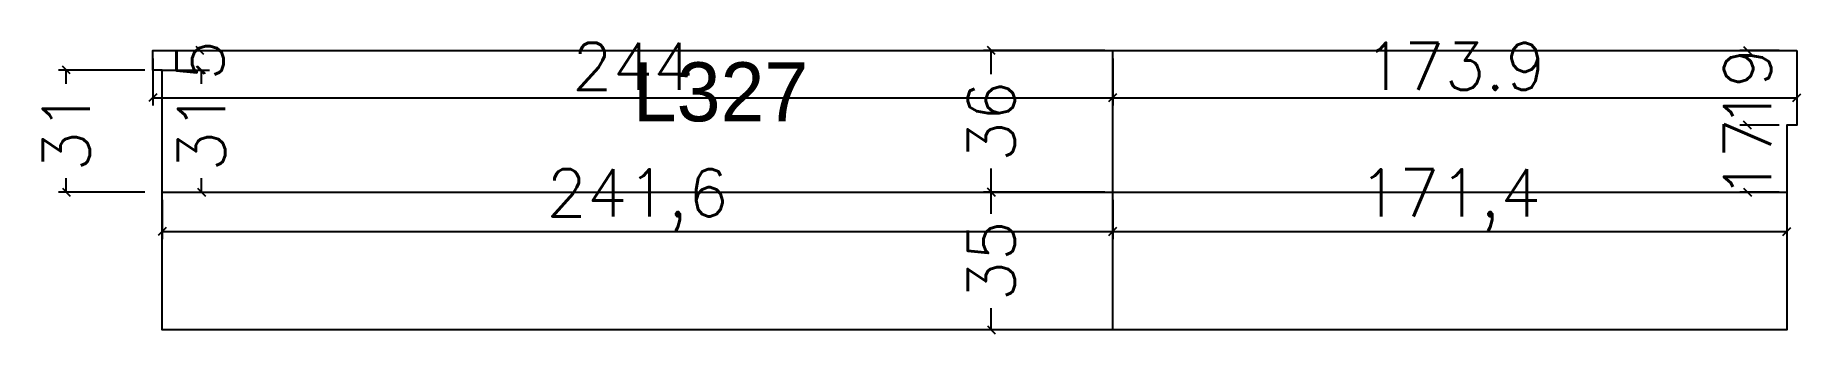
# Model space of a CAD drawing. Extents: x 1593 to 2041, y 1976 to 2052.
import ezdxf

# ---------------------------------------------------------------- set-up
doc = ezdxf.new("R2010")
doc.units = 0
for name, color, linetype in [('COTA', 241, 'Continuous'), ('NOMENCLATURA', 7, 'Continuous'), ('PAINEIS', 6, 'Continuous')]:
    doc.layers.add(name, color=color, linetype=linetype)
doc.styles.add('Romans', font='romans.shx', dxfattribs={"height": 12})
doc.dimstyles.new('cotas', dxfattribs={"dimtxt": 9, "dimasz": 2, "dimexe": 2, "dimexo": 2, "dimgap": 2, "dimtad": 1, "dimdec": 1, "dimzin": 12, "dimtxsty": 'Romans', "dimblk": 'OBLIQUE', "dimcen": 2.5, "dimclrd": 4, "dimclre": 4, "dimclrt": 240, "dimazin": 3, "dimtfac": 1, "dimtmove": 0, "dimatfit": 3})

# ---------------------------------------------------------------- blocks, each defined once
blk = doc.blocks.new('_OBLIQUE')
at = {"color": 0, "linetype": 'BYBLOCK'}
blk.add_line((-0.5, -0.5), (0.5, 0.5), dxfattribs=at)

msp = doc.modelspace()

# ---------------------------------------------------------------- linework, layer by layer
at = {"layer": 'PAINEIS'}
for p, q in [((1866.5, 1977), (1866.5, 2048)), ((1624.88, 2012), (2037.88, 2012))]:
    msp.add_line(p, q, dxfattribs=at)
msp.add_lwpolyline([(2040.38, 2048), (2040.38, 2029.04), (2037.88, 2029.04), (2037.88, 1977), (1624.88, 1977), (1624.88, 2043.04), (1622.5, 2043.04), (1622.5, 2048)], close=True, dxfattribs=at)

# ---------------------------------------------------------------- texts
at = {"layer": 'NOMENCLATURA'}
msp.add_text('L327', height=15, dxfattribs=at).set_placement((1744.5, 2030))

# ---------------------------------------------------------------- dimensions: what is measured, and where the dimension line sits
at = {"layer": 'COTA'}
for base, p1, p2, text in [((1622.5, 2036), (1622.5, 2048), (1866.5, 2048), '244'), ((1866.5, 2036), (1866.5, 2048), (2040.38, 2048), '173.9')]:
    msp.add_linear_dim(base=base, p1=p1, p2=p2, text=text, dimstyle='cotas', dxfattribs=at).render()
for base, p1, p2, location, text in [((1634.5, 2048), (1622.5, 2048), (1622.5, 2043.04), (1634.5, 2045.52), '5'), ((2027.88, 2048), (2037.88, 2048), (2037.88, 2029.04), (2027.88, 2038.52), '19'), ((1600.5, 2012), (1622.5, 2012), (1622.5, 2043.04), (1600.5, 2027.52), '31'), ((1634.88, 2012), (1624.88, 2012), (1624.88, 2043.04), (1634.88, 2027.52), '31'), ((2027.88, 2012), (2037.88, 2012), (2037.88, 2029.04), (2027.88, 2020.52), '17')]:
    msp.add_linear_dim(base=base, p1=p1, p2=p2, angle=90, location=location, text=text, dimstyle='cotas', override={"dimtmove": 2}, dxfattribs=at).render()
for base, p1, p2, location in [((1835.64, 2012), (1866.5, 2012), (1866.5, 2048), (1835.64, 2030)), ((1835.64, 1977), (1866.5, 1977), (1866.5, 2012), (1835.64, 1994.5))]:
    msp.add_linear_dim(base=base, p1=p1, p2=p2, angle=90, location=location, dimstyle='cotas', override={"dimtmove": 2}, dxfattribs=at).render()
for base, p1, p2 in [((1624.88, 2002), (1624.88, 2012), (1866.5, 2012)), ((1866.5, 2002), (1866.5, 2012), (2037.88, 2012))]:
    msp.add_linear_dim(base=base, p1=p1, p2=p2, dimstyle='cotas', dxfattribs=at).render()

doc.saveas('drawing.dxf')
